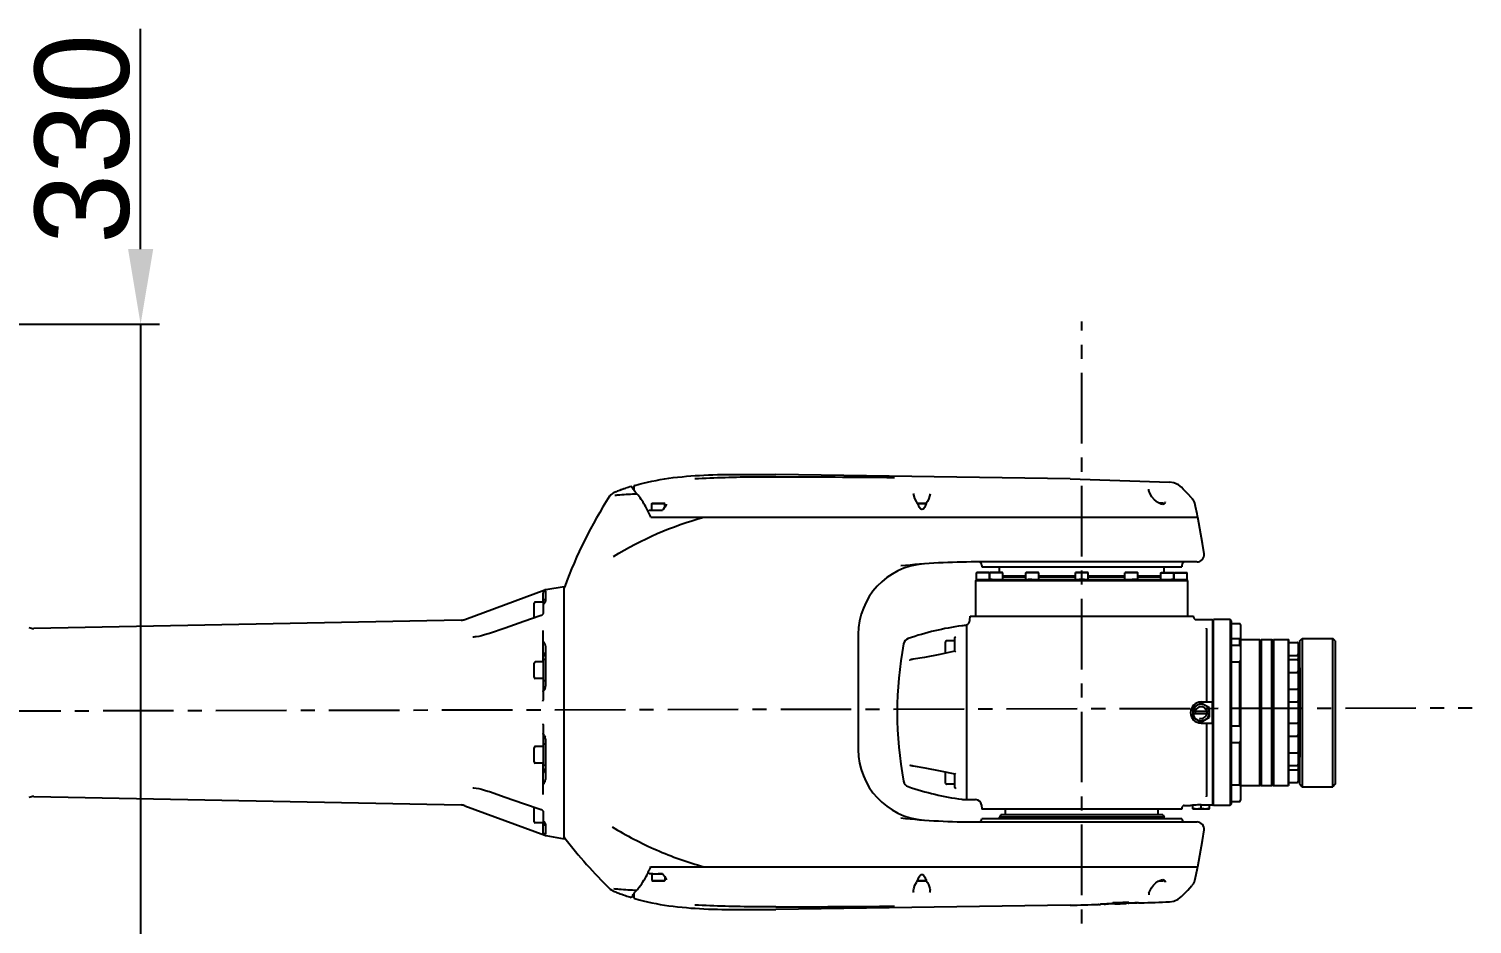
# Model space of a CAD drawing. Header units: millimetres. Extents: x 4086 to 10416, y 123 to 1549.
# Drawn here: x 7098.3 to 7251.7, y 1099.4 to 1194.5 of the extents above; entities that cross this region are included whole.
import ezdxf

# ---------------------------------------------------------------- set-up
doc = ezdxf.new("R2010")
doc.units = ezdxf.units.MM
doc.linetypes.add('CENTER', pattern=[0.6, 0.375, -0.075, 0.075, -0.075])
for name, color, linetype in [('中心线', 7, 'Continuous'), ('外形图', 7, 'Continuous'), ('尺寸标注', 7, 'Continuous')]:
    doc.layers.add(name, color=color, linetype=linetype)
doc.styles.add('思源黑', font='SourceHanSansCN-Normal.ttf')
doc.dimstyles.new('尺寸标注_1_4比例中六', dxfattribs={"dimtxt": 10, "dimasz": 8, "dimexe": 2, "dimexo": 1.5, "dimgap": 1, "dimtad": 1, "dimdec": 1, "dimlfac": 4, "dimdsep": 46, "dimtxsty": '思源黑', "dimcen": 0.09, "dimadec": 0, "dimazin": 0, "dimtp": 0.01, "dimtm": 0.01, "dimtfac": 1, "dimtdec": 1, "dimtofl": 0, "dimtmove": 0, "dimatfit": 3, "dimfxl": 1, "dimtolj": 1, "dimarcsym": 0})

# ---------------------------------------------------------------- blocks, each defined once
blk = doc.blocks.new('*D796')
at = {"layer": 'Defpoints', "color": 0}
for p in [(7054.45, 1163.14), (7054.45, 1080.64), (7110.19, 1080.64)]:
    blk.add_point(p, dxfattribs=at)
at = {"layer": '尺寸标注', "color": 0, "lineweight": -2}
for p, q in [((7110.19, 1171.14), (7110.19, 1194.53)), ((7110.19, 1171.14), (7110.19, 1179.14)), ((7055.95, 1163.14), (7112.19, 1163.14)), ((7110.19, 1163.14), (7110.19, 1080.64)), ((7055.95, 1080.64), (7112.19, 1080.64)), ((7110.19, 1072.64), (7110.19, 1064.64))]:
    blk.add_line(p, q, dxfattribs=at)
at = {"layer": '尺寸标注', "color": 0}
for points in [[(7108.86, 1171.14), (7111.53, 1171.14), (7110.19, 1163.14)], [(7111.53, 1072.64), (7108.86, 1072.64), (7110.19, 1080.64)]]:
    blk.add_solid(points, dxfattribs=at)
at = {"layer": '尺寸标注', "color": 0, "insert": (7104.01, 1182.84), "char_height": 10, "attachment_point": 5, "rotation": 90, "style": '思源黑'}
blk.add_mtext('\\A1;330', dxfattribs=at)

msp = doc.modelspace()

# ---------------------------------------------------------------- linework, layer by layer
at = {"layer": '中心线', "linetype": 'CENTER', "ltscale": 20}
for p, q in [((7210.2, 1090.479), (7210.2, 1163.454)), ((7010.2, 1121.89), (7251.672, 1122.396))]:
    msp.add_line(p, q, dxfattribs=at)
at = {"layer": '外形图', "linetype": 'Continuous'}
for p, q in [((7208.95, 1146.733), (7177.7, 1147.177)), ((7208.95, 1146.733), (7219.526, 1146.365)), ((7217.31, 1145.604), (7217.31, 1145.617)), ((7219.525, 1146.365), (7219.526, 1146.365)), ((7220.773, 1145.825), (7220.774, 1145.824)), ((7192.325, 1145.155), (7192.325, 1145.154)), ((7192.442, 1144.637), (7192.325, 1145.154)), ((7192.626, 1144.306), (7192.442, 1144.637)), ((7192.743, 1144.118), (7192.626, 1144.306)), ((7192.729, 1144.14), (7193.686, 1144.14)), ((7192.77, 1144.055), (7192.743, 1144.118)), ((7192.744, 1144.115), (7193.672, 1144.115)), ((7193.651, 1144.064), (7193.6, 1143.935)), ((7193.676, 1144.125), (7193.651, 1144.064)), ((7193.79, 1144.316), (7193.676, 1144.125)), ((7193.957, 1144.624), (7193.79, 1144.316)), ((7194.073, 1145.139), (7193.957, 1144.624)), ((7194.073, 1145.139), (7194.073, 1145.14)), ((7217.432, 1145.183), (7217.334, 1145.469)), ((7218.277, 1144.208), (7218.228, 1144.24)), ((7218.477, 1144.101), (7218.277, 1144.208)), ((7218.862, 1144.14), (7218.403, 1144.14)), ((7218.887, 1144.115), (7218.45, 1144.115)), ((7218.638, 1144.034), (7218.477, 1144.101)), ((7218.811, 1143.996), (7218.638, 1144.034)), ((7218.92, 1144.033), (7218.811, 1143.996)), ((7218.887, 1144.115), (7218.862, 1144.14)), ((7218.887, 1144.022), (7218.887, 1144.115)), ((7218.997, 1144.12), (7218.92, 1144.033)), ((7219.02, 1144.166), (7218.997, 1144.12)), ((7219.043, 1144.286), (7219.043, 1144.284)), ((7221.893, 1144.656), (7222.023, 1144.507)), ((7222.174, 1144.262), (7222.065, 1144.455)), ((7222.218, 1144.121), (7222.174, 1144.262)), ((7222.293, 1143.776), (7222.218, 1144.121)), ((7164.398, 1142.64), (7222.527, 1142.64)), ((7193.6, 1143.935), (7193.539, 1143.802)), ((7222.457, 1142.993), (7222.293, 1143.776)), ((7222.498, 1142.79), (7222.457, 1142.993)), ((7222.436, 1137.89), (7198.95, 1137.89)), ((7199.012, 1136.74), (7199.037, 1136.765)), ((7200.387, 1136.74), (7199.012, 1136.74)), ((7199.012, 1136.015), (7199.012, 1136.74)), ((7200.362, 1136.765), (7199.037, 1136.765)), ((7199.575, 1137.515), (7199.575, 1137.39)), ((7199.575, 1137.39), (7220.825, 1137.39)), ((7200.387, 1136.74), (7200.362, 1136.765)), ((7200.387, 1136.015), (7200.387, 1136.74)), ((7200.419, 1136.74), (7200.444, 1136.765)), ((7200.419, 1136.74), (7200.444, 1136.765)), ((7201.794, 1136.74), (7200.419, 1136.74)), ((7200.419, 1136.015), (7200.419, 1136.74)), ((7201.769, 1136.765), (7200.444, 1136.765)), ((7201.45, 1136.765), (7201.45, 1137.39)), ((7201.794, 1136.74), (7201.769, 1136.765)), ((7201.794, 1136.015), (7201.794, 1136.74)), ((7204.262, 1136.365), (7201.794, 1136.365)), ((7204.262, 1136.74), (7204.287, 1136.765)), ((7205.637, 1136.74), (7204.262, 1136.74)), ((7204.262, 1136.015), (7204.262, 1136.74)), ((7205.612, 1136.765), (7204.287, 1136.765)), ((7205.637, 1136.74), (7205.612, 1136.765)), ((7205.637, 1136.015), (7205.637, 1136.74)), ((7209.512, 1136.365), (7205.637, 1136.365)), ((7209.512, 1136.74), (7209.537, 1136.765)), ((7210.887, 1136.74), (7209.512, 1136.74)), ((7209.512, 1136.015), (7209.512, 1136.74)), ((7210.862, 1136.765), (7209.537, 1136.765)), ((7210.887, 1136.74), (7210.862, 1136.765)), ((7210.887, 1136.015), (7210.887, 1136.74)), ((7214.762, 1136.365), (7210.887, 1136.365)), ((7214.787, 1136.765), (7214.762, 1136.74)), ((7216.137, 1136.74), (7214.762, 1136.74)), ((7214.762, 1136.015), (7214.762, 1136.74)), ((7216.112, 1136.765), (7214.787, 1136.765)), ((7216.112, 1136.765), (7216.137, 1136.74)), ((7216.137, 1136.015), (7216.137, 1136.74)), ((7218.605, 1136.365), (7216.137, 1136.365)), ((7218.605, 1136.74), (7218.63, 1136.765)), ((7218.605, 1136.74), (7219.98, 1136.74)), ((7218.605, 1136.015), (7218.605, 1136.74)), ((7218.63, 1136.765), (7219.955, 1136.765)), ((7218.95, 1136.765), (7218.95, 1137.39)), ((7219.98, 1136.74), (7219.955, 1136.765)), ((7219.98, 1136.74), (7219.955, 1136.765)), ((7219.98, 1136.015), (7219.98, 1136.74)), ((7220.012, 1136.74), (7220.037, 1136.765)), ((7220.012, 1136.74), (7221.387, 1136.74)), ((7220.012, 1136.015), (7220.012, 1136.74)), ((7220.037, 1136.765), (7221.362, 1136.765)), ((7220.825, 1137.515), (7220.825, 1137.39)), ((7221.387, 1136.74), (7221.362, 1136.765)), ((7221.387, 1136.015), (7221.387, 1136.74)), ((7198.95, 1135.915), (7199.05, 1136.015)), ((7198.95, 1135.915), (7221.45, 1135.915)), ((7198.95, 1132.14), (7198.95, 1135.915)), ((7199.071, 1136.015), (7199.012, 1136.015)), ((7199.05, 1136.015), (7200.45, 1136.015)), ((7200.669, 1136.015), (7200.424, 1136.015)), ((7200.669, 1136.015), (7204.512, 1136.015)), ((7204.262, 1136.265), (7201.794, 1136.265)), ((7204.878, 1136.015), (7204.49, 1136.015)), ((7204.863, 1136.015), (7209.916, 1136.015)), ((7209.512, 1136.265), (7205.637, 1136.265)), ((7210.479, 1136.015), (7209.916, 1136.015)), ((7210.491, 1136.015), (7215.537, 1136.015)), ((7214.762, 1136.265), (7210.887, 1136.265)), ((7216.014, 1136.015), (7215.537, 1136.015)), ((7215.887, 1136.015), (7219.73, 1136.015)), ((7218.605, 1136.265), (7216.137, 1136.265)), ((7219.977, 1136.015), (7219.73, 1136.015)), ((7219.95, 1136.015), (7221.331, 1136.015)), ((7221.387, 1136.015), (7221.341, 1136.015)), ((7221.45, 1135.915), (7221.35, 1136.015)), ((7221.45, 1132.14), (7221.45, 1135.915)), ((7198.286, 1131.702), (7198.325, 1132.14)), ((7198.325, 1132.14), (7222.075, 1132.14)), ((7222.087, 1131.994), (7222.075, 1132.14)), ((7222.336, 1131.765), (7224.075, 1131.765)), ((7224.075, 1131.64), (7224.2, 1131.765)), ((7224.075, 1131.765), (7224.075, 1123.015)), ((7225.95, 1131.765), (7224.2, 1131.765)), ((7224.2, 1112.015), (7224.2, 1131.765)), ((7226.075, 1131.64), (7225.95, 1131.765)), ((7225.95, 1131.765), (7225.95, 1112.015)), ((7197.95, 1131.198), (7197.95, 1112.64)), ((7223.45, 1130.776), (7223.45, 1123.015)), ((7226.075, 1131.64), (7226.075, 1112.14)), ((7226.075, 1131.338), (7226.95, 1131.338)), ((7227.075, 1131.213), (7227.075, 1129.713)), ((7186.45, 1130.205), (7186.45, 1117.951)), ((7195.7, 1128.196), (7195.7, 1129.39)), ((7196.7, 1129.515), (7195.825, 1129.515)), ((7196.7, 1129.518), (7196.7, 1129.788)), ((7196.7, 1128.64), (7196.7, 1129.515)), ((7196.7, 1128.412), (7196.7, 1128.823)), ((7226.075, 1129.765), (7226.95, 1129.765)), ((7226.075, 1129.041), (7226.95, 1129.041)), ((7227.075, 1129.64), (7226.95, 1129.765)), ((7226.95, 1129.765), (7226.95, 1129.041)), ((7227.075, 1129.64), (7229.1, 1129.64)), ((7227.075, 1129.64), (7227.075, 1128.916)), ((7227.075, 1128.916), (7227.075, 1127.416)), ((7229.15, 1129.59), (7229.1, 1129.64)), ((7229.1, 1114.14), (7229.1, 1129.64)), ((7229.15, 1114.19), (7229.15, 1129.59)), ((7229.15, 1129.515), (7229.2, 1129.515)), ((7229.2, 1129.59), (7229.25, 1129.64)), ((7229.2, 1129.59), (7229.2, 1114.19)), ((7229.25, 1129.64), (7230.4, 1129.64)), ((7229.25, 1129.64), (7229.25, 1114.14)), ((7230.45, 1129.59), (7230.4, 1129.64)), ((7230.4, 1114.14), (7230.4, 1129.64)), ((7230.45, 1114.19), (7230.45, 1129.59)), ((7230.45, 1129.497), (7230.5, 1129.497)), ((7230.5, 1129.59), (7230.55, 1129.64)), ((7230.5, 1129.59), (7230.5, 1114.19)), ((7230.55, 1129.64), (7232.175, 1129.64)), ((7230.55, 1129.64), (7230.55, 1114.14)), ((7232.2, 1129.615), (7232.175, 1129.64)), ((7232.175, 1114.14), (7232.175, 1129.64)), ((7232.2, 1114.165), (7232.2, 1129.615)), ((7232.2, 1129.339), (7233.075, 1129.339)), ((7233.2, 1129.214), (7233.2, 1128.089)), ((7233.375, 1129.515), (7233.625, 1129.765)), ((7233.375, 1114.265), (7233.375, 1129.515)), ((7233.625, 1129.765), (7236.875, 1129.765)), ((7233.625, 1129.765), (7233.625, 1114.015)), ((7237.125, 1129.515), (7236.875, 1129.765)), ((7236.875, 1114.015), (7236.875, 1129.765)), ((7237.125, 1129.515), (7237.125, 1114.265)), ((7191.935, 1127.472), (7191.935, 1127.472)), ((7226.075, 1127.291), (7226.95, 1127.291)), ((7226.95, 1127.291), (7226.95, 1120.468)), ((7227.075, 1127.416), (7227.075, 1120.343)), ((7232.2, 1127.964), (7233.075, 1127.964)), ((7232.2, 1127.528), (7233.075, 1127.528)), ((7233.325, 1127.953), (7233.2, 1128.078)), ((7233.2, 1128.078), (7233.2, 1115.703)), ((7233.325, 1127.953), (7233.325, 1115.828)), ((7232.2, 1126.153), (7233.075, 1126.153)), ((7233.325, 1126.64), (7233.35, 1126.64)), ((7233.375, 1126.615), (7233.35, 1126.64)), ((7233.35, 1126.64), (7233.35, 1117.14)), ((7232.2, 1124.39), (7233.075, 1124.39)), ((7222.875, 1122.901), (7222, 1122.396)), ((7222.875, 1123.015), (7224.075, 1123.015)), ((7223.75, 1122.396), (7222.875, 1122.901)), ((7224.075, 1120.765), (7224.075, 1123.015)), ((7232.2, 1123.015), (7233.075, 1123.015)), ((7222, 1122.396), (7222, 1121.385)), ((7222, 1122.04), (7223.75, 1122.04)), ((7223.75, 1121.74), (7222, 1121.74)), ((7222, 1121.385), (7222.875, 1120.88)), ((7222.875, 1120.88), (7223.75, 1121.385)), ((7223.75, 1121.385), (7223.75, 1122.396)), ((7222.875, 1120.765), (7224.075, 1120.765)), ((7223.45, 1120.765), (7223.45, 1113.005)), ((7224.075, 1120.765), (7224.075, 1112.08)), ((7226.075, 1120.468), (7226.95, 1120.468)), ((7226.075, 1119.524), (7226.075, 1119.183)), ((7227.075, 1120.343), (7227.075, 1118.843)), ((7232.2, 1120.766), (7233.075, 1120.766)), ((7226.075, 1118.718), (7226.95, 1118.718)), ((7226.95, 1118.718), (7226.95, 1114.193)), ((7227.075, 1118.843), (7227.075, 1114.14)), ((7232.2, 1119.391), (7233.075, 1119.391)), ((7232.2, 1117.628), (7233.075, 1117.628)), ((7233.325, 1117.14), (7233.35, 1117.14)), ((7233.375, 1117.165), (7233.35, 1117.14)), ((7191.934, 1116.312), (7191.933, 1116.312)), ((7192.161, 1116.251), (7192.234, 1116.237)), ((7192.234, 1116.237), (7192.287, 1116.229)), ((7195.141, 1115.707), (7196.7, 1115.37)), ((7195.7, 1114.39), (7195.7, 1115.586)), ((7196.7, 1114.917), (7196.7, 1115.37)), ((7196.7, 1114.265), (7196.7, 1115.14)), ((7232.2, 1116.253), (7233.075, 1116.253)), ((7232.2, 1115.816), (7233.075, 1115.816)), ((7233.325, 1115.828), (7233.2, 1115.703)), ((7233.2, 1115.691), (7233.2, 1114.566)), ((7196.7, 1114.265), (7195.825, 1114.265)), ((7196.7, 1113.995), (7196.7, 1114.274)), ((7226.075, 1114.193), (7226.95, 1114.193)), ((7227.075, 1114.14), (7227.06, 1114.126)), ((7227.075, 1114.14), (7229.1, 1114.14)), ((7227.075, 1114.068), (7227.075, 1112.568)), ((7229.15, 1114.19), (7229.1, 1114.14)), ((7229.15, 1114.265), (7229.2, 1114.265)), ((7229.2, 1114.19), (7229.25, 1114.14)), ((7229.25, 1114.14), (7230.4, 1114.14)), ((7230.45, 1114.19), (7230.4, 1114.14)), ((7230.45, 1114.283), (7230.5, 1114.283)), ((7230.5, 1114.19), (7230.55, 1114.14)), ((7230.55, 1114.14), (7232.175, 1114.14)), ((7232.2, 1114.165), (7232.175, 1114.14)), ((7232.2, 1114.441), (7233.075, 1114.441)), ((7233.375, 1114.265), (7233.625, 1114.015)), ((7233.625, 1114.015), (7236.875, 1114.015)), ((7237.125, 1114.265), (7236.875, 1114.015)), ((7197.944, 1112.64), (7198.914, 1112.64)), ((7199.537, 1112.07), (7199.575, 1111.64)), ((7221.086, 1112.015), (7221.75, 1112.015)), ((7221.767, 1112.017), (7221.75, 1112.015)), ((7222.006, 1112.041), (7221.987, 1112.04)), ((7221.987, 1112.04), (7222.006, 1112.041)), ((7222, 1111.644), (7222, 1112.04)), ((7222.875, 1112.08), (7224.075, 1112.08)), ((7222.875, 1111.677), (7222.875, 1112.08)), ((7223.75, 1111.644), (7223.75, 1112.08)), ((7224.105, 1112.11), (7224.2, 1112.015)), ((7225.95, 1112.015), (7224.2, 1112.015)), ((7226.075, 1112.14), (7225.95, 1112.015)), ((7226.075, 1112.478), (7226.075, 1112.461)), ((7226.075, 1112.443), (7226.95, 1112.443)), ((7220.824, 1111.64), (7199.575, 1111.64)), ((7199.575, 1110.64), (7220.825, 1110.64)), ((7201.594, 1111.015), (7201.45, 1110.765)), ((7218.95, 1110.765), (7201.45, 1110.765)), ((7201.45, 1110.64), (7201.45, 1110.765)), ((7218.805, 1111.015), (7201.594, 1111.015)), ((7202.075, 1111.015), (7202.075, 1111.64)), ((7218.325, 1111.015), (7218.325, 1111.64)), ((7218.805, 1111.015), (7218.95, 1110.765)), ((7218.95, 1110.64), (7218.95, 1110.765)), ((7220.837, 1111.787), (7220.825, 1111.64)), ((7222, 1111.644), (7222.012, 1111.64)), ((7223.737, 1111.64), (7222.012, 1111.64)), ((7223.737, 1111.64), (7223.75, 1111.644)), ((7198.95, 1110.265), (7222.438, 1110.265)), ((7164.398, 1105.515), (7222.527, 1105.515)), ((7192.856, 1104.3), (7192.918, 1104.419)), ((7192.918, 1104.419), (7192.987, 1104.525)), ((7218.65, 1104.124), (7218.813, 1104.157)), ((7222.218, 1104.035), (7222.291, 1104.372)), ((7222.291, 1104.372), (7222.458, 1105.169)), ((7222.458, 1105.169), (7222.498, 1105.366)), ((7192.326, 1103.003), (7192.338, 1103.143)), ((7192.338, 1103.143), (7192.454, 1103.545)), ((7192.454, 1103.545), (7192.628, 1103.85)), ((7192.628, 1103.85), (7192.744, 1104.037)), ((7192.731, 1104.015), (7193.683, 1104.015)), ((7192.744, 1104.037), (7192.772, 1104.1)), ((7192.746, 1104.04), (7193.67, 1104.04)), ((7193.648, 1104.092), (7193.677, 1104.025)), ((7193.677, 1104.025), (7193.788, 1103.84)), ((7193.789, 1103.84), (7193.916, 1103.622)), ((7193.916, 1103.622), (7194.056, 1103.188)), ((7194.056, 1103.188), (7194.073, 1103.017)), ((7194.073, 1103.017), (7194.073, 1103.014)), ((7217.334, 1102.686), (7217.409, 1102.919)), ((7218.319, 1103.972), (7218.48, 1104.054)), ((7218.404, 1104.015), (7218.862, 1104.015)), ((7218.453, 1104.04), (7218.887, 1104.04)), ((7218.48, 1104.054), (7218.65, 1104.124)), ((7218.887, 1104.04), (7218.862, 1104.015)), ((7218.887, 1104.132), (7218.887, 1104.04)), ((7219.039, 1103.99), (7219.043, 1103.871)), ((7222.023, 1103.649), (7221.893, 1103.5)), ((7222.023, 1103.649), (7222.048, 1103.68)), ((7222.048, 1103.68), (7222.065, 1103.701)), ((7222.065, 1103.701), (7222.177, 1103.902)), ((7222.065, 1103.701), (7222.065, 1103.701)), ((7222.177, 1103.902), (7222.218, 1104.035)), ((7208.95, 1101.422), (7177.7, 1100.979)), ((7212.445, 1101.521), (7212.253, 1101.515)), ((7212.58, 1101.526), (7212.445, 1101.521)), ((7213.509, 1101.558), (7213.431, 1101.556)), ((7213.622, 1101.562), (7213.509, 1101.558)), ((7213.813, 1101.569), (7213.622, 1101.562)), ((7214.004, 1101.576), (7213.813, 1101.569)), ((7214.53, 1101.59), (7214.529, 1101.591)), ((7216.069, 1101.649), (7215.879, 1101.641)), ((7217.31, 1102.551), (7217.313, 1102.511)), ((7219.526, 1101.791), (7219.524, 1101.79)), ((7220.774, 1102.332), (7220.773, 1102.331))]:
    msp.add_line(p, q, dxfattribs=at)
at = {"layer": '外形图', "color": 7, "linetype": 'Continuous'}
for p, q in [((7161.547, 1145.653), (7161.477, 1145.63)), ((7162.337, 1145.889), (7162.305, 1145.906)), ((7162.612, 1145.908), (7162.605, 1145.507)), ((7160.489, 1145.261), (7160.331, 1145.179)), ((7164.512, 1144.115), (7164.537, 1144.14)), ((7164.512, 1144.115), (7165.887, 1144.115)), ((7164.512, 1143.39), (7164.512, 1144.115)), ((7164.537, 1144.14), (7165.862, 1144.14)), ((7165.887, 1144.115), (7165.862, 1144.14)), ((7165.887, 1143.7), (7165.887, 1144.115)), ((7166.035, 1144.036), (7166.024, 1143.963)), ((7164.276, 1143.39), (7164.616, 1143.39)), ((7164.616, 1143.39), (7165.338, 1143.39)), ((7165.2, 1143.39), (7165.659, 1143.39)), ((7165.699, 1143.476), (7165.634, 1143.39)), ((7165.828, 1143.627), (7165.699, 1143.476)), ((7165.895, 1143.71), (7165.828, 1143.627)), ((7166.024, 1143.963), (7165.895, 1143.71)), ((7144.647, 1131.79), (7153.158, 1134.927)), ((7153.244, 1134.95), (7155.2, 1135.295)), ((7155.2, 1108.486), (7155.2, 1135.295)), ((7152, 1131.996), (7152, 1133.496)), ((7153, 1133.621), (7152.125, 1133.621)), ((7152.95, 1133.621), (7152.95, 1134.586)), ((7153.2, 1133.871), (7153, 1133.871)), ((7153, 1133.422), (7153, 1133.871)), ((7153.094, 1133.493), (7153.14, 1133.513)), ((7153.2, 1134.8), (7153.2, 1133.756)), ((7152.742, 1132.197), (7152.644, 1132.153)), ((7152.846, 1132.267), (7152.742, 1132.197)), ((7152.95, 1132.4), (7152.946, 1132.391)), ((7152.95, 1133.283), (7152.95, 1132.4)), ((7144.239, 1131.713), (7098.857, 1130.814)), ((7147.265, 1130.294), (7147.119, 1130.245)), ((7152.95, 1127.262), (7152.95, 1130.608)), ((7145.492, 1129.9), (7145.491, 1129.9)), ((7153.2, 1128.919), (7153.2, 1124.702)), ((7153, 1127.262), (7152.125, 1127.262)), ((7153.2, 1127.512), (7153, 1127.512)), ((7153, 1125.262), (7153, 1127.512)), ((7152, 1125.637), (7152, 1127.137)), ((7153, 1125.512), (7152.125, 1125.512)), ((7152.95, 1125.512), (7152.95, 1123.191)), ((7153.09, 1124.323), (7152.969, 1124.172)), ((7153.2, 1125.262), (7153, 1125.262)), ((7152.95, 1120.59), (7152.95, 1118.269)), ((7152, 1116.644), (7152, 1118.144)), ((7153, 1118.269), (7152.125, 1118.269)), ((7153.2, 1118.519), (7153, 1118.519)), ((7153, 1116.269), (7153, 1118.519)), ((7153.2, 1119.078), (7153.2, 1114.861)), ((7153, 1116.519), (7152.125, 1116.519)), ((7152.95, 1113.173), (7152.95, 1116.519)), ((7153.2, 1116.269), (7153, 1116.269)), ((7145.491, 1113.88), (7145.492, 1113.88)), ((7145.492, 1113.88), (7145.491, 1113.88)), ((7147.101, 1113.542), (7147.265, 1113.486)), ((7153.103, 1114.396), (7153.147, 1114.389)), ((7098.857, 1112.966), (7144.239, 1112.068)), ((7144.647, 1111.991), (7153.158, 1108.854)), ((7150.882, 1112.236), (7152.644, 1111.628)), ((7152, 1110.285), (7152, 1111.785)), ((7152.644, 1111.628), (7152.742, 1111.584)), ((7152.919, 1111.436), (7152.937, 1111.408)), ((7152.95, 1111.408), (7152.95, 1110.498)), ((7153, 1109.91), (7153, 1110.359)), ((7153, 1110.16), (7152.125, 1110.16)), ((7152.95, 1109.195), (7152.95, 1110.16)), ((7153.2, 1109.91), (7153, 1109.91)), ((7153.094, 1110.288), (7153.14, 1110.268)), ((7153.2, 1110.025), (7153.2, 1108.981)), ((7153.244, 1108.831), (7155.2, 1108.486)), ((7155.273, 1108.545), (7155.2, 1108.64)), ((7164.607, 1104.765), (7164.297, 1104.765)), ((7164.512, 1104.765), (7164.512, 1104.04)), ((7164.607, 1104.765), (7165.363, 1104.765)), ((7165.634, 1104.765), (7165.2, 1104.765)), ((7165.412, 1104.765), (7165.634, 1104.765)), ((7165.644, 1104.791), (7165.636, 1104.773)), ((7165.699, 1104.68), (7165.828, 1104.529)), ((7165.828, 1104.529), (7165.88, 1104.466)), ((7165.88, 1104.466), (7166.022, 1104.202)), ((7165.887, 1104.453), (7165.887, 1104.04)), ((7166.022, 1104.202), (7166.035, 1104.121)), ((7160.244, 1103.008), (7160.373, 1102.943)), ((7162.605, 1102.648), (7162.612, 1102.248)), ((7164.512, 1104.04), (7165.887, 1104.04)), ((7164.512, 1104.04), (7164.537, 1104.015)), ((7164.537, 1104.015), (7165.862, 1104.015)), ((7165.887, 1104.04), (7165.862, 1104.015)), ((7166.035, 1104.121), (7166.035, 1104.12)), ((7161.324, 1102.578), (7161.514, 1102.514)), ((7161.514, 1102.514), (7161.543, 1102.504)), ((7162.305, 1102.249), (7162.337, 1102.267))]:
    msp.add_line(p, q, dxfattribs=at)
for points in [[(7161.477, 1145.63), (7161.268, 1145.558), (7161.106, 1145.501), (7160.964, 1145.449)], [(7160.331, 1145.179), (7160.158, 1145.037), (7160.04, 1144.893), (7160.029, 1144.876)], [(7160.964, 1145.449), (7160.834, 1145.399), (7160.714, 1145.352), (7160.599, 1145.307), (7160.489, 1145.261)], [(7164.213, 1143.341), (7164.226, 1143.365), (7164.249, 1143.383), (7164.276, 1143.39)], [(7152.644, 1132.153), (7150.904, 1131.552), (7148.941, 1130.874), (7147.265, 1130.294)], [(7152.946, 1132.391), (7152.915, 1132.338), (7152.846, 1132.267)], [(7147.119, 1130.245), (7146.747, 1130.131), (7146.415, 1130.043), (7146.124, 1129.979), (7145.859, 1129.934), (7145.616, 1129.907), (7145.491, 1129.9)], [(7145.856, 1129.934), (7145.853, 1129.933), (7145.719, 1129.919)], [(7152.969, 1119.609), (7152.99, 1119.588), (7153.016, 1119.56), (7153.041, 1119.529), (7153.065, 1119.497)], [(7145.491, 1113.88), (7145.612, 1113.874), (7145.853, 1113.847), (7146.115, 1113.803), (7146.403, 1113.741), (7146.732, 1113.655), (7147.101, 1113.542)], [(7147.265, 1113.486), (7148.919, 1112.915), (7150.882, 1112.236)], [(7152.742, 1111.584), (7152.849, 1111.51), (7152.919, 1111.436)], [(7152.937, 1111.408), (7152.948, 1111.385), (7152.95, 1111.379)], [(7165.636, 1104.773), (7165.634, 1104.768), (7165.634, 1104.766)], [(7165.634, 1104.766), (7165.64, 1104.756), (7165.699, 1104.68)], [(7160.061, 1103.15), (7160.087, 1103.125), (7160.244, 1103.008)], [(7160.373, 1102.943), (7160.425, 1102.921), (7160.536, 1102.875), (7160.648, 1102.83), (7160.762, 1102.784), (7160.883, 1102.738), (7161.013, 1102.689), (7161.157, 1102.637), (7161.324, 1102.578)]]:
    msp.add_lwpolyline(points, dxfattribs=at)
at = {"layer": '外形图', "linetype": 'Continuous'}
for points in [[(7220.773, 1145.824), (7220.458, 1146.071), (7219.985, 1146.288), (7219.525, 1146.365)], [(7221.893, 1144.656), (7221.468, 1145.124), (7220.983, 1145.621), (7220.774, 1145.824)], [(7192.878, 1143.805), (7192.816, 1143.939), (7192.77, 1144.055)], [(7218.228, 1144.24), (7217.912, 1144.502), (7217.644, 1144.818), (7217.432, 1145.183)], [(7222.065, 1144.455), (7222.048, 1144.476), (7222.023, 1144.507)], [(7193.023, 1143.579), (7192.945, 1143.685), (7192.878, 1143.805)], [(7193.202, 1143.468), (7193.191, 1143.469), (7193.107, 1143.503), (7193.023, 1143.579)], [(7193.396, 1143.578), (7193.309, 1143.5), (7193.214, 1143.468), (7193.202, 1143.468)], [(7193.539, 1143.802), (7193.472, 1143.682), (7193.396, 1143.578)], [(7223.183, 1138.744), (7223.019, 1139.856), (7222.753, 1141.445), (7222.527, 1142.64)], [(7191.945, 1127.476), (7191.931, 1127.471), (7191.932, 1127.471), (7191.935, 1127.472)], [(7192.104, 1127.52), (7192.041, 1127.504), (7191.99, 1127.489), (7191.952, 1127.478), (7191.945, 1127.476)], [(7192.288, 1127.554), (7192.263, 1127.55), (7192.179, 1127.536), (7192.104, 1127.52)], [(7196.7, 1128.412), (7195.117, 1128.07), (7193.487, 1127.745), (7192.288, 1127.554)], [(7191.93, 1116.313), (7191.932, 1116.312), (7191.955, 1116.305), (7191.991, 1116.294), (7192.038, 1116.28), (7192.095, 1116.265), (7192.161, 1116.251)], [(7192.287, 1116.229), (7193.51, 1116.034), (7195.141, 1115.707)], [(7222.527, 1105.515), (7222.753, 1106.711), (7223.019, 1108.3), (7223.183, 1109.412)], [(7192.772, 1104.1), (7192.8, 1104.173), (7192.856, 1104.3)], [(7192.987, 1104.525), (7193.068, 1104.616), (7193.164, 1104.674), (7193.268, 1104.67), (7193.36, 1104.609), (7193.437, 1104.519)], [(7193.437, 1104.519), (7193.503, 1104.415), (7193.563, 1104.298), (7193.617, 1104.173), (7193.648, 1104.092)], [(7218.813, 1104.157), (7218.919, 1104.122), (7218.995, 1104.038), (7219.02, 1103.99)], [(7217.409, 1102.919), (7217.587, 1103.253), (7217.812, 1103.547), (7218.06, 1103.788), (7218.319, 1103.972)], [(7220.774, 1102.332), (7220.972, 1102.524), (7221.464, 1103.028), (7221.893, 1103.5)], [(7219.525, 1101.79), (7219.984, 1101.867), (7220.45, 1102.079), (7220.773, 1102.331)]]:
    msp.add_lwpolyline(points, dxfattribs=at)
at = {"layer": '外形图', "color": 7, "linetype": 'Continuous'}
for centre, radius, start, end in [((7169.262, 1123.511), 23.451, 109.46033, 110.26954), ((7169.252, 1123.538), 23.422, 108.7721, 109.46025), ((7169.25, 1123.544), 23.416, 107.25277, 108.77195), ((7161.094, 1143.806), 2.429, 51.56843, 53.44946), ((7162.737, 1145.906), 0.125, 106.24355, 179), ((7202.167, 1117.907), 50.029, 147.37999, 159.68732), ((7147.414, 1134.588), 18.828, 27.39793, 27.58372), ((7146.439, 1134.086), 19.924, 26.45117, 27.39109), ((7150.762, 1137.858), 14.451, 19.87531, 20.41707), ((7150.448, 1137.745), 14.785, 19.33849, 19.87536), ((7153.33, 1134.457), 0.5, 100, 110.23187), ((7201.839, 1118.045), 49.674, 159.70524, 159.86989), ((7152.125, 1133.496), 0.125, 90, 180), ((7153.198, 1134.655), 0.248, 146.66915, 156.83658), ((7151.464, 1134.8), 2.063, 318.09513, 318.73254), ((7151.448, 1134.815), 2.085, 318.73176, 319.36229), ((7153.199, 1133.253), 0.262, 113.84241, 126.94958), ((7144.215, 1132.963), 1.25, 271.13442, 290.23187), ((7152.125, 1131.996), 0.125, 180, 208.84506), ((7098.833, 1132.064), 1.25, 245.62618, 271.13442), ((7152.514, 1128.918), 0.689, 26.4137, 31.18545), ((7152.558, 1128.941), 0.639, 23.53624, 26.38636), ((7152.125, 1127.137), 0.125, 90, 180), ((7152.125, 1125.637), 0.125, 180, 270), ((7152.38, 1124.704), 0.82, 343.55521, 346.40137), ((7152.383, 1124.703), 0.817, 346.39396, 359.95098), ((7152.7, 1123.189), 0.25, 335.66349, 343.18281), ((7152.689, 1123.193), 0.261, 343.14907, 351.56781), ((7152.701, 1123.191), 0.249, 351.51682, 359.92328), ((7152.125, 1118.144), 0.125, 90, 180), ((7152.379, 1119.077), 0.821, 3.79156, 16.44441), ((7152.395, 1119.078), 0.805, 0.00198, 3.7665), ((7152.125, 1116.644), 0.125, 180, 270), ((7098.833, 1111.717), 1.25, 88.86558, 114.37382), ((7144.215, 1110.818), 1.25, 69.76813, 88.86558), ((7152.125, 1111.785), 0.125, 151.15464, 180), ((7151.435, 1108.954), 2.103, 40.37826, 41.91389), ((7153.199, 1110.527), 0.262, 233.06413, 246.16024), ((7152.125, 1110.285), 0.125, 180, 270), ((7153.198, 1109.126), 0.249, 203.16648, 215.15176), ((7153.33, 1109.323), 0.5, 249.76813, 260), ((7194.585, 1138.615), 49.494, 217.41248, 225.77084), ((7147.344, 1113.604), 18.907, 332.44595, 332.6521), ((7146.396, 1114.092), 19.973, 332.65811, 333.54807), ((7150.761, 1110.298), 14.451, 339.58292, 340.12468), ((7150.448, 1110.411), 14.784, 340.12464, 340.66151), ((7169.252, 1124.618), 23.423, 250.52562, 251.22793), ((7169.25, 1124.611), 23.416, 251.22808, 252.74723), ((7161.455, 1103.836), 1.8, 300.8214, 304.19296), ((7161.29, 1104.083), 2.098, 304.12793, 305.47362), ((7161.145, 1104.284), 2.345, 305.51127, 308.47757), ((7162.737, 1102.25), 0.125, 181, 253.75645)]:
    msp.add_arc(centre, radius, start, end, dxfattribs=at)
at = {"layer": '外形图', "linetype": 'Continuous'}
for centre, radius, start, end in [((7173.959, -509.242), 1656.158, 89.435433, 89.870609), ((7222.375, 1142.765), 0.125, 270, 11.30656), ((7222.44, 1138.64), 0.75, 270, 7.91698), ((7193.95, 1130.205), 7.5, 94.24802, 180), ((7198.95, 1062.89), 75, 90, 96.09948), ((7199.2, 1137.515), 0.375, 0, 90), ((7221.2, 1137.515), 0.375, 90, 180), ((7222.336, 1132.015), 0.25, 184.99999, 270), ((7201.476, 1101.378), 30, 97.72109, 108.91454), ((7197.95, 1127.389), 3.751, 93.89092, 97.71983), ((7197.95, 1127.388), 3.752, 91.97739, 93.89112), ((7197.825, 1131.013), 0.125, 30.65913, 91.97723), ((7197.664, 1131.756), 0.625, 296.67266, 354.99999), ((7223.074, 1130.776), 0.376, 359.95076, 12.54892), ((7226.95, 1131.213), 0.125, 359.99999, 90), ((7230.211, 1121.89), 39.631, 169.39052, 190.60947), ((7191.995, 1129.049), 0.75, 108.91454, 169.39052), ((7195.825, 1129.39), 0.125, 89.99999, 179.99993), ((7226.95, 1128.916), 0.125, 359.99999, 90), ((7226.95, 1129.713), 0.125, 332.2943, 359.99999), ((7233.075, 1129.214), 0.125, 359.99999, 90), ((7226.95, 1127.416), 0.125, 269.99999, 359.99993), ((7233.075, 1128.089), 0.125, 269.99999, 359.99993), ((7233.075, 1127.403), 0.125, 359.99999, 90), ((7233.075, 1126.278), 0.125, 269.99999, 359.99993), ((7233.075, 1124.265), 0.125, 359.99999, 90), ((7222.875, 1121.89), 1.125, 89.99999, 269.99999), ((7222.875, 1121.89), 0.875, 9.87088, 170.1291), ((7233.075, 1123.14), 0.125, 269.99999, 359.99993), ((7222.875, 1121.89), 0.875, 189.87088, 350.1291), ((7222.874, 1121.89), 0.624, 254.70585, 270.05182), ((7222.875, 1121.89), 0.625, 47.45807, 90), ((7222.875, 1121.89), 0.625, 270, 312.54189), ((7222.881, 1121.892), 0.618, 8.57326, 13.88629), ((7222.879, 1121.889), 0.62, 346.11051, 351.40905), ((7222.875, 1121.89), 0.625, 351.37123, 8.62876), ((7226.95, 1120.343), 0.125, 359.99999, 90), ((7233.075, 1120.641), 0.125, 359.99999, 90), ((7233.075, 1119.516), 0.125, 269.99999, 359.99993), ((7226.95, 1118.843), 0.125, 269.99999, 359.99993), ((7193.95, 1117.951), 7.5, 180, 265.75198), ((7233.075, 1117.503), 0.125, 359.99999, 90), ((7233.075, 1116.378), 0.125, 269.99999, 359.99993), ((7233.075, 1115.691), 0.125, 359.99999, 90), ((7191.995, 1114.732), 0.75, 190.60947, 251.08544), ((7201.476, 1142.402), 30, 251.08544, 262.2789), ((7195.825, 1114.39), 0.125, 179.99999, 270), ((7226.95, 1114.068), 0.125, 359.99999, 90), ((7233.075, 1114.566), 0.125, 269.99999, 359.99993), ((7197.95, 1116.391), 3.751, 262.28016, 266.10907), ((7197.95, 1116.393), 3.752, 266.10886, 268.0226), ((7197.825, 1112.768), 0.125, 268.02275, 329.34086), ((7198.914, 1112.015), 0.625, 5, 90), ((7221.086, 1111.765), 0.25, 89.99999, 174.99993), ((7222.894, 1101.969), 10.112, 95.15094, 96.40437), ((7222.864, 1102.273), 9.805, 95.1314, 96.42402), ((7222.88, 1102.142), 9.938, 94.20042, 95.04519), ((7222.877, 1102.187), 9.893, 92.24042, 94.20575), ((7222.875, 1102.224), 9.855, 90.00421, 92.23745), ((7223.07, 1113.005), 0.379, 351.9557, 0.01754), ((7226.95, 1112.568), 0.125, 269.99999, 359.99993), ((7198.95, 1185.265), 75, 263.90053, 270), ((7199.2, 1110.64), 0.375, 270, 0), ((7221.2, 1110.64), 0.375, 180, 270), ((7222.554, 1115.264), 3.63, 261.21169, 262.51845), ((7223.195, 1115.264), 3.63, 277.48153, 278.78829), ((7222.44, 1109.515), 0.75, 352.08324, 90), ((7222.375, 1105.39), 0.125, 348.69178, 54.73579), ((7193.667, 1102.952), 1.342, 177.99707, 179.30799), ((7192.892, 1102.961), 1.182, 351.47615, 357.23577), ((7192.761, 1102.967), 1.313, 357.22274, 2.03702), ((7173.959, 2757.398), 1656.158, 270.129391, 270.564567), ((7196.19, 1620.011), 518.746, 271.40946, 271.74501), ((7213.613, 1076.163), 25.4, 92.69045, 93.1869), ((7213.994, 1067.995), 33.576, 92.22256, 92.68567), ((7214.59, 1052.612), 48.971, 91.84461, 92.2215), ((7213.661, 1081.822), 19.737, 91.08736, 91.89695), ((7214.934, 1042.649), 58.94, 91.61535, 91.86695), ((7214.407, 1061.335), 40.246, 91.28017, 91.61575), ((7213.454, 1092.656), 8.9, 90.62376, 91.07679), ((7196.19, 1620.011), 518.605, 271.91336, 272.10067), ((7196.19, 1620.011), 518.641, 271.91323, 272.10053), ((7205.578, 1101.658), 7.927, 0.01014, 0.27095), ((7214.142, 1073.188), 28.39, 90.90919, 91.28047), ((7196.19, 1620.011), 518.746, 271.968, 272.02606), ((7216.356, 1073.495), 28.161, 92.57793, 92.93367), ((7217.087, 1057.326), 44.346, 92.31506, 92.58179), ((7208.96, 1101.754), 6.24, 359.68011, 0.01154), ((7215.61, 1094.616), 7.016, 92.60434, 93.20369), ((7216.078, 1084.485), 17.158, 92.29842, 92.62792), ((7218.103, 1032.281), 69.412, 92.12901, 92.31784), ((7216.804, 1066.564), 35.093, 92.12339, 92.30958), ((7217.676, 1044.275), 57.411, 91.87982, 92.14719), ((7216.932, 1067.008), 34.665, 91.50189, 91.88487), ((7216.564, 1081.187), 20.481, 90.99438, 91.50967), ((7196.19, 1620.011), 518.746, 272.23828, 272.57841)]:
    msp.add_arc(centre, radius, start, end, dxfattribs=at)
for points, knots in [([(7162.702, 1146.026), (7165.076, 1146.717), (7170.129, 1147.293), (7175.145, 1147.186), (7177.7, 1147.177)], [0, 0, 0, 0, 7840.1687749, 15940.946306, 15940.946306, 15940.946306, 15940.946306]), ([(7177.7, 1146.912), (7176.977, 1146.912), (7174.097, 1146.916), (7171.218, 1146.823), (7169.064, 1146.722)], [0, 0, 0, 0, 4033.9096095, 16071.4829551, 16071.4829551, 16071.4829551, 16071.4829551]), ([(7217.316, 1145.546), (7217.315, 1145.557), (7217.312, 1145.576), (7217.31, 1145.595), (7217.31, 1145.604)], [0, 0, 0, 0, 8863.808853, 16598.1013687, 16598.1013687, 16598.1013687, 16598.1013687]), ([(7217.334, 1145.46), (7217.331, 1145.475), (7217.324, 1145.504), (7217.319, 1145.533), (7217.316, 1145.546)], [0, 0, 0, 0, 8755.4550431, 16597.3321706, 16597.3321706, 16597.3321706, 16597.3321706]), ([(7219.043, 1144.284), (7219.043, 1144.268), (7219.04, 1144.239), (7219.035, 1144.209), (7219.032, 1144.195)], [0, 0, 0, 0, 8445.0391879, 16604.366843, 16604.366843, 16604.366843, 16604.366843]), ([(7196.805, 1128.324), (7196.783, 1128.346), (7196.762, 1128.385), (7196.7, 1128.398), (7196.7, 1128.412)], [0, 0, 0, 0, 11134.920967, 16124.6796229, 16124.6796229, 16124.6796229, 16124.6796229]), ([(7222.875, 1122.515), (7222.791, 1122.515), (7222.625, 1122.482), (7222.412, 1122.335), (7222.28, 1122.128), (7222.239, 1121.917), (7222.256, 1121.785), (7222.27, 1121.733)], [0, 0, 0, 0, 7607.7786375, 15215.557275, 22823.3359161, 30431.1145536, 35502.9693254, 35502.9693254, 35502.9693254, 35502.9693254]), ([(7196.7, 1115.37), (7196.7, 1115.384), (7196.762, 1115.397), (7196.783, 1115.436), (7196.805, 1115.458)], [0, 0, 0, 0, 4942.8456549, 15971.1942664, 15971.1942664, 15971.1942664, 15971.1942664]), ([(7222.875, 1111.677), (7222.838, 1111.671), (7222.693, 1111.651), (7222.547, 1111.64), (7222.437, 1111.64)], [0, 0, 0, 0, 4078.1974416, 16284.7183123, 16284.7183123, 16284.7183123, 16284.7183123]), ([(7223.312, 1111.64), (7223.202, 1111.64), (7223.056, 1111.651), (7222.911, 1111.671), (7222.875, 1111.677)], [0, 0, 0, 0, 12208.9927719, 16288.0513084, 16288.0513084, 16288.0513084, 16288.0513084]), ([(7160.303, 1109.756), (7161.806, 1108.818), (7164.965, 1107.187), (7168.31, 1105.981), (7170.019, 1105.515)], [0, 0, 0, 0, 7697.0844146, 15392.7108686, 15392.7108686, 15392.7108686, 15392.7108686]), ([(7219.043, 1103.871), (7219.043, 1103.887), (7219.042, 1103.917), (7219.037, 1103.948), (7219.032, 1103.961)], [0, 0, 0, 0, 8322.8839547, 16150.0858535, 16150.0858535, 16150.0858535, 16150.0858535]), ([(7162.702, 1102.13), (7165.076, 1101.438), (7170.129, 1100.863), (7175.145, 1100.97), (7177.7, 1100.979)], [0, 0, 0, 0, 7554.0999242, 15359.2996195, 15359.2996195, 15359.2996195, 15359.2996195]), ([(7177.7, 1101.244), (7176.977, 1101.244), (7174.097, 1101.24), (7171.218, 1101.333), (7169.064, 1101.434)], [0, 0, 0, 0, 3890.5203353, 15500.2063218, 15500.2063218, 15500.2063218, 15500.2063218]), ([(7211.986, 1101.508), (7211.986, 1101.525), (7212.102, 1101.493), (7212.147, 1101.52), (7212.201, 1101.523)], [0, 0, 0, 0, 3917.0537863, 16024.856047, 16024.856047, 16024.856047, 16024.856047]), ([(7212.578, 1101.526), (7212.578, 1101.536), (7212.645, 1101.519), (7212.67, 1101.534), (7212.703, 1101.535)], [0, 0, 0, 0, 3502.7014485, 16033.3149347, 16033.3149347, 16033.3149347, 16033.3149347]), ([(7213.008, 1101.548), (7212.979, 1101.547), (7212.877, 1101.543), (7212.776, 1101.539), (7212.703, 1101.535)], [0, 0, 0, 0, 4570.7774792, 16037.2141633, 16037.2141633, 16037.2141633, 16037.2141633]), ([(7213.431, 1101.556), (7213.423, 1101.556), (7213.398, 1101.556), (7213.373, 1101.556), (7213.357, 1101.556)], [0, 0, 0, 0, 5567.3295558, 16044.9660297, 16044.9660297, 16044.9660297, 16044.9660297]), ([(7213.692, 1101.575), (7213.719, 1101.575), (7213.804, 1101.576), (7213.889, 1101.577), (7213.946, 1101.577)], [0, 0, 0, 0, 5151.605446, 16049.6503441, 16049.6503441, 16049.6503441, 16049.6503441]), ([(7213.946, 1101.577), (7213.958, 1101.577), (7213.977, 1101.577), (7213.997, 1101.576), (7214.004, 1101.576)], [0, 0, 0, 0, 9843.1395336, 16053.1219922, 16053.1219922, 16053.1219922, 16053.1219922]), ([(7214.53, 1101.591), (7214.53, 1101.595), (7214.565, 1101.591), (7214.578, 1101.598), (7214.596, 1101.6)], [0, 0, 0, 0, 3054.7666155, 16061.570734, 16061.570734, 16061.570734, 16061.570734]), ([(7214.596, 1101.6), (7214.614, 1101.601), (7214.72, 1101.609), (7214.826, 1101.614), (7214.915, 1101.619)], [0, 0, 0, 0, 2632.6551929, 16062.8169231, 16062.8169231, 16062.8169231, 16062.8169231]), ([(7215.137, 1101.614), (7215.136, 1101.614), (7215.135, 1101.614), (7215.134, 1101.613), (7215.134, 1101.613)], [0, 0, 0, 0, 11711.4113167, 16070.2784295, 16070.2784295, 16070.2784295, 16070.2784295]), ([(7215.218, 1101.621), (7215.199, 1101.62), (7215.172, 1101.618), (7215.145, 1101.616), (7215.137, 1101.614)], [0, 0, 0, 0, 11580.4060609, 16070.434878, 16070.434878, 16070.434878, 16070.434878]), ([(7215.804, 1101.642), (7215.786, 1101.642), (7215.686, 1101.64), (7215.586, 1101.637), (7215.504, 1101.634)], [0, 0, 0, 0, 2923.9386257, 16078.280399, 16078.280399, 16078.280399, 16078.280399]), ([(7215.879, 1101.641), (7215.872, 1101.642), (7215.847, 1101.642), (7215.823, 1101.643), (7215.804, 1101.642)], [0, 0, 0, 0, 4118.2225245, 16080.6378331, 16080.6378331, 16080.6378331, 16080.6378331]), ([(7216.208, 1101.665), (7216.242, 1101.666), (7216.322, 1101.666), (7216.401, 1101.671), (7216.446, 1101.665)], [0, 0, 0, 0, 6952.1419453, 16086.2754786, 16086.2754786, 16086.2754786, 16086.2754786]), ([(7216.446, 1101.665), (7216.447, 1101.665), (7216.448, 1101.664), (7216.45, 1101.664), (7216.45, 1101.664)], [0, 0, 0, 0, 11718.7396168, 16089.4432902, 16089.4432902, 16089.4432902, 16089.4432902]), ([(7217.312, 1102.579), (7217.311, 1102.574), (7217.31, 1102.565), (7217.31, 1102.555), (7217.31, 1102.551)], [0, 0, 0, 0, 8359.3365083, 16111.156551, 16111.156551, 16111.156551, 16111.156551])]:
    msp.add_open_spline(points, degree=3, knots=knots, dxfattribs=at)
at = {"layer": '外形图', "color": 7, "linetype": 'Continuous'}
for points, knots in [([(7162.924, 1145.128), (7162.783, 1145.277), (7162.589, 1145.501), (7162.449, 1145.777), (7162.372, 1145.882), (7162.337, 1145.889)], [0, 0, 0, 0, 14031.1093915, 19590.8823503, 22005.531366, 22005.531366, 22005.531366, 22005.531366]), ([(7160.571, 1144.977), (7160.751, 1144.998), (7161.534, 1145.075), (7162.32, 1145.11), (7162.924, 1145.128)], [0, 0, 0, 0, 3663.8805315, 15895.3060347, 15895.3060347, 15895.3060347, 15895.3060347]), ([(7164.102, 1143.306), (7163.996, 1143.509), (7163.649, 1144.144), (7163.252, 1144.757), (7162.924, 1145.128)], [0, 0, 0, 0, 5029.4386169, 15916.1455385, 15916.1455385, 15916.1455385, 15916.1455385]), ([(7164.304, 1142.899), (7164.3, 1142.91), (7164.292, 1142.931), (7164.283, 1142.951), (7164.278, 1142.961)], [0, 0, 0, 0, 8213.5059993, 15910.3633084, 15910.3633084, 15910.3633084, 15910.3633084]), ([(7152.97, 1133.38), (7152.966, 1133.373), (7152.958, 1133.358), (7152.955, 1133.34), (7152.955, 1133.332)], [0, 0, 0, 0, 7954.6705133, 15651.0064224, 15651.0064224, 15651.0064224, 15651.0064224]), ([(7152.955, 1133.332), (7152.955, 1133.325), (7152.957, 1133.311), (7152.964, 1133.299), (7152.968, 1133.292)], [0, 0, 0, 0, 7395.6333269, 15650.4119432, 15650.4119432, 15650.4119432, 15650.4119432]), ([(7153, 1133.422), (7152.994, 1133.415), (7152.984, 1133.402), (7152.974, 1133.388), (7152.97, 1133.38)], [0, 0, 0, 0, 7797.7716743, 15651.9244478, 15651.9244478, 15651.9244478, 15651.9244478]), ([(7153, 1133.422), (7153.006, 1133.43), (7153.019, 1133.444), (7153.034, 1133.457), (7153.042, 1133.463)], [0, 0, 0, 0, 7752.7116753, 15652.8639688, 15652.8639688, 15652.8639688, 15652.8639688]), ([(7153.2, 1133.756), (7153.2, 1133.736), (7153.174, 1133.62), (7153.092, 1133.529), (7153.03, 1133.457)], [0, 0, 0, 0, 2754.1505144, 15656.405654, 15656.405654, 15656.405654, 15656.405654]), ([(7153.11, 1134.804), (7153.1, 1134.802), (7153.076, 1134.796), (7153.055, 1134.783), (7153.044, 1134.775)], [0, 0, 0, 0, 6820.8453588, 15671.6661293, 15671.6661293, 15671.6661293, 15671.6661293]), ([(7153.11, 1134.804), (7153.118, 1134.805), (7153.133, 1134.808), (7153.147, 1134.811), (7153.154, 1134.812)], [0, 0, 0, 0, 8463.0670255, 15672.4532239, 15672.4532239, 15672.4532239, 15672.4532239]), ([(7153.154, 1134.812), (7153.165, 1134.813), (7153.181, 1134.816), (7153.2, 1134.805), (7153.2, 1134.8)], [0, 0, 0, 0, 10767.0397515, 15672.9425195, 15672.9425195, 15672.9425195, 15672.9425195]), ([(7153.103, 1129.275), (7153.082, 1129.31), (7153.029, 1129.395), (7152.95, 1129.325), (7152.95, 1129.297)], [0, 0, 0, 0, 9254.728801, 15597.4547641, 15597.4547641, 15597.4547641, 15597.4547641]), ([(7152.95, 1124.133), (7152.95, 1124.14), (7152.954, 1124.155), (7152.963, 1124.166), (7152.969, 1124.171)], [0, 0, 0, 0, 7060.9430526, 15529.0411156, 15529.0411156, 15529.0411156, 15529.0411156]), ([(7152.969, 1124.171), (7152.977, 1124.179), (7153.024, 1124.211), (7153.068, 1124.251), (7153.091, 1124.291)], [0, 0, 0, 0, 2973.2795334, 15530.1704945, 15530.1704945, 15530.1704945, 15530.1704945]), ([(7153.091, 1124.291), (7153.097, 1124.302), (7153.107, 1124.323), (7153.117, 1124.345), (7153.122, 1124.356)], [0, 0, 0, 0, 7778.7208732, 15532.9512095, 15532.9512095, 15532.9512095, 15532.9512095]), ([(7152.97, 1119.61), (7152.963, 1119.614), (7152.953, 1119.626), (7152.95, 1119.641), (7152.95, 1119.648)], [0, 0, 0, 0, 8279.5188971, 15469.9450837, 15469.9450837, 15469.9450837, 15469.9450837]), ([(7153.009, 1114.422), (7152.993, 1114.429), (7152.956, 1114.432), (7152.963, 1114.473), (7152.972, 1114.478)], [0, 0, 0, 0, 9624.0525294, 15402.9996347, 15402.9996347, 15402.9996347, 15402.9996347]), ([(7153.009, 1114.422), (7153.016, 1114.419), (7153.03, 1114.414), (7153.045, 1114.409), (7153.052, 1114.407)], [0, 0, 0, 0, 7361.0364314, 15403.2222955, 15403.2222955, 15403.2222955, 15403.2222955]), ([(7153.2, 1114.861), (7153.2, 1114.773), (7153.179, 1114.635), (7153.098, 1114.505), (7153.046, 1114.418), (7153.01, 1114.422)], [0, 0, 0, 0, 11341.8031194, 16598.5503938, 21333.9180951, 21333.9180951, 21333.9180951, 21333.9180951]), ([(7153.052, 1114.407), (7153.06, 1114.405), (7153.077, 1114.401), (7153.094, 1114.397), (7153.103, 1114.396)], [0, 0, 0, 0, 7522.9357688, 15403.5875858, 15403.5875858, 15403.5875858, 15403.5875858]), ([(7153, 1110.358), (7153.006, 1110.351), (7153.019, 1110.337), (7153.034, 1110.324), (7153.042, 1110.318)], [0, 0, 0, 0, 7603.4753941, 15350.8200925, 15350.8200925, 15350.8200925, 15350.8200925]), ([(7153.037, 1110.316), (7153.053, 1110.297), (7153.105, 1110.233), (7153.155, 1110.165), (7153.178, 1110.113)], [0, 0, 0, 0, 4719.9453506, 15349.4751907, 15349.4751907, 15349.4751907, 15349.4751907]), ([(7153.2, 1108.981), (7153.2, 1108.964), (7153.095, 1108.972), (7153.055, 1109), (7153.015, 1109.031)], [0, 0, 0, 0, 3711.8373123, 15335.1462855, 15335.1462855, 15335.1462855, 15335.1462855]), ([(7153.016, 1109.03), (7153.023, 1109.023), (7153.037, 1109.01), (7153.052, 1108.999), (7153.06, 1108.993)], [0, 0, 0, 0, 7627.2390652, 15334.1586417, 15334.1586417, 15334.1586417, 15334.1586417]), ([(7153.06, 1108.993), (7153.068, 1108.988), (7153.084, 1108.979), (7153.101, 1108.971), (7153.11, 1108.968)], [0, 0, 0, 0, 7677.7096256, 15334.3537716, 15334.3537716, 15334.3537716, 15334.3537716]), ([(7162.924, 1103.028), (7163.012, 1103.127), (7163.47, 1103.694), (7163.831, 1104.331), (7164.106, 1104.858)], [0, 0, 0, 0, 2814.8558, 15391.941188, 15391.941188, 15391.941188, 15391.941188]), ([(7164.229, 1104.812), (7164.225, 1104.816), (7164.219, 1104.825), (7164.214, 1104.834), (7164.213, 1104.839)], [0, 0, 0, 0, 8349.421043, 15421.9182279, 15421.9182279, 15421.9182279, 15421.9182279]), ([(7164.274, 1104.773), (7164.265, 1104.778), (7164.249, 1104.79), (7164.235, 1104.804), (7164.229, 1104.812)], [0, 0, 0, 0, 7528.9470026, 15421.8417946, 15421.8417946, 15421.8417946, 15421.8417946]), ([(7164.297, 1104.765), (7164.293, 1104.765), (7164.285, 1104.767), (7164.278, 1104.771), (7164.274, 1104.773)], [0, 0, 0, 0, 6789.7924132, 15422.0863947, 15422.0863947, 15422.0863947, 15422.0863947]), ([(7164.278, 1105.195), (7164.283, 1105.205), (7164.292, 1105.225), (7164.3, 1105.246), (7164.304, 1105.257)], [0, 0, 0, 0, 7463.3008297, 15427.5739334, 15427.5739334, 15427.5739334, 15427.5739334]), ([(7160.449, 1103.193), (7160.638, 1103.17), (7161.46, 1103.084), (7162.287, 1103.047), (7162.924, 1103.028)], [0, 0, 0, 0, 3521.5010097, 15353.0405873, 15353.0405873, 15353.0405873, 15353.0405873]), ([(7162.337, 1102.267), (7162.372, 1102.274), (7162.449, 1102.379), (7162.589, 1102.655), (7162.783, 1102.879), (7162.924, 1103.028)], [0, 0, 0, 0, 2340.3457475, 7729.0388718, 21328.0394755, 21328.0394755, 21328.0394755, 21328.0394755])]:
    msp.add_open_spline(points, degree=3, knots=knots, dxfattribs=at)
at = {"layer": '外形图', "linetype": 'Continuous'}
for points in [[(7160.448, 1138.489), (7163.416, 1140.301), (7166.664, 1141.726), (7170.019, 1142.64)], [(7196.7, 1129.788), (7196.7, 1129.862), (7196.744, 1129.941), (7196.805, 1129.984)], [(7223.45, 1122.135), (7223.45, 1122.135), (7223.444, 1122.148), (7223.425, 1122.188), (7223.396, 1122.236), (7223.356, 1122.291), (7223.319, 1122.331), (7223.297, 1122.351)], [(7223.297, 1121.43), (7223.319, 1121.45), (7223.357, 1121.49), (7223.397, 1121.545), (7223.425, 1121.594), (7223.444, 1121.633), (7223.45, 1121.645), (7223.45, 1121.645)], [(7196.805, 1113.798), (7196.744, 1113.841), (7196.7, 1113.92), (7196.7, 1113.995)], [(7222.437, 1111.64), (7222.318, 1111.64), (7222.199, 1111.649), (7222.081, 1111.665)], [(7223.668, 1111.665), (7223.55, 1111.649), (7223.431, 1111.64), (7223.312, 1111.64)], [(7192.338, 1102.773), (7192.328, 1102.838), (7192.324, 1102.903), (7192.325, 1102.968)], [(7217.334, 1102.696), (7217.326, 1102.657), (7217.317, 1102.618), (7217.312, 1102.579)]]:
    msp.add_open_spline(points, degree=3, dxfattribs=at)
at = {"layer": '外形图', "color": 7, "linetype": 'Continuous'}
for points in [[(7153.044, 1134.775), (7152.988, 1134.732), (7152.95, 1134.656), (7152.95, 1134.586)], [(7152.97, 1134.753), (7152.957, 1134.722), (7152.95, 1134.688), (7152.95, 1134.654)], [(7153.144, 1129.196), (7153.182, 1129.11), (7153.2, 1129.013), (7153.2, 1128.919)], [(7153.2, 1127.768), (7153.2, 1127.96), (7153.097, 1128.163), (7152.95, 1128.285)], [(7153.166, 1124.472), (7153.154, 1124.432), (7153.14, 1124.393), (7153.122, 1124.356)], [(7152.927, 1120.694), (7152.942, 1120.662), (7152.95, 1120.626), (7152.95, 1120.59)], [(7153.04, 1119.559), (7153.02, 1119.58), (7152.992, 1119.592), (7152.97, 1119.61)], [(7153.122, 1119.425), (7153.1, 1119.473), (7153.076, 1119.522), (7153.04, 1119.559)], [(7153.122, 1119.425), (7153.139, 1119.388), (7153.157, 1119.35), (7153.16, 1119.309)], [(7152.95, 1115.496), (7153.097, 1115.618), (7153.2, 1115.821), (7153.2, 1116.013)], [(7152.95, 1110.498), (7152.95, 1110.453), (7152.966, 1110.392), (7153.008, 1110.376)], [(7153.016, 1109.03), (7152.975, 1109.072), (7152.95, 1109.135), (7152.95, 1109.195)], [(7152.97, 1109.028), (7152.957, 1109.059), (7152.95, 1109.093), (7152.95, 1109.127)], [(7153.178, 1110.113), (7153.19, 1110.085), (7153.2, 1110.055), (7153.2, 1110.025)]]:
    msp.add_open_spline(points, degree=3, dxfattribs=at)

# ---------------------------------------------------------------- dimensions: what is measured, and where the dimension line sits
at = {"layer": '尺寸标注'}
dim = msp.add_linear_dim(base=(7110.192, 1080.64), p1=(7054.45, 1163.14), p2=(7054.45, 1080.64), angle=270, dimstyle='尺寸标注_1_4比例中六', dxfattribs=at)
dim.commit()
dim.dimension.update_dxf_attribs({"geometry": '*D796', "text_midpoint": (7110.192, 1182.837), "dimtype": 160})

doc.saveas('drawing.dxf')
